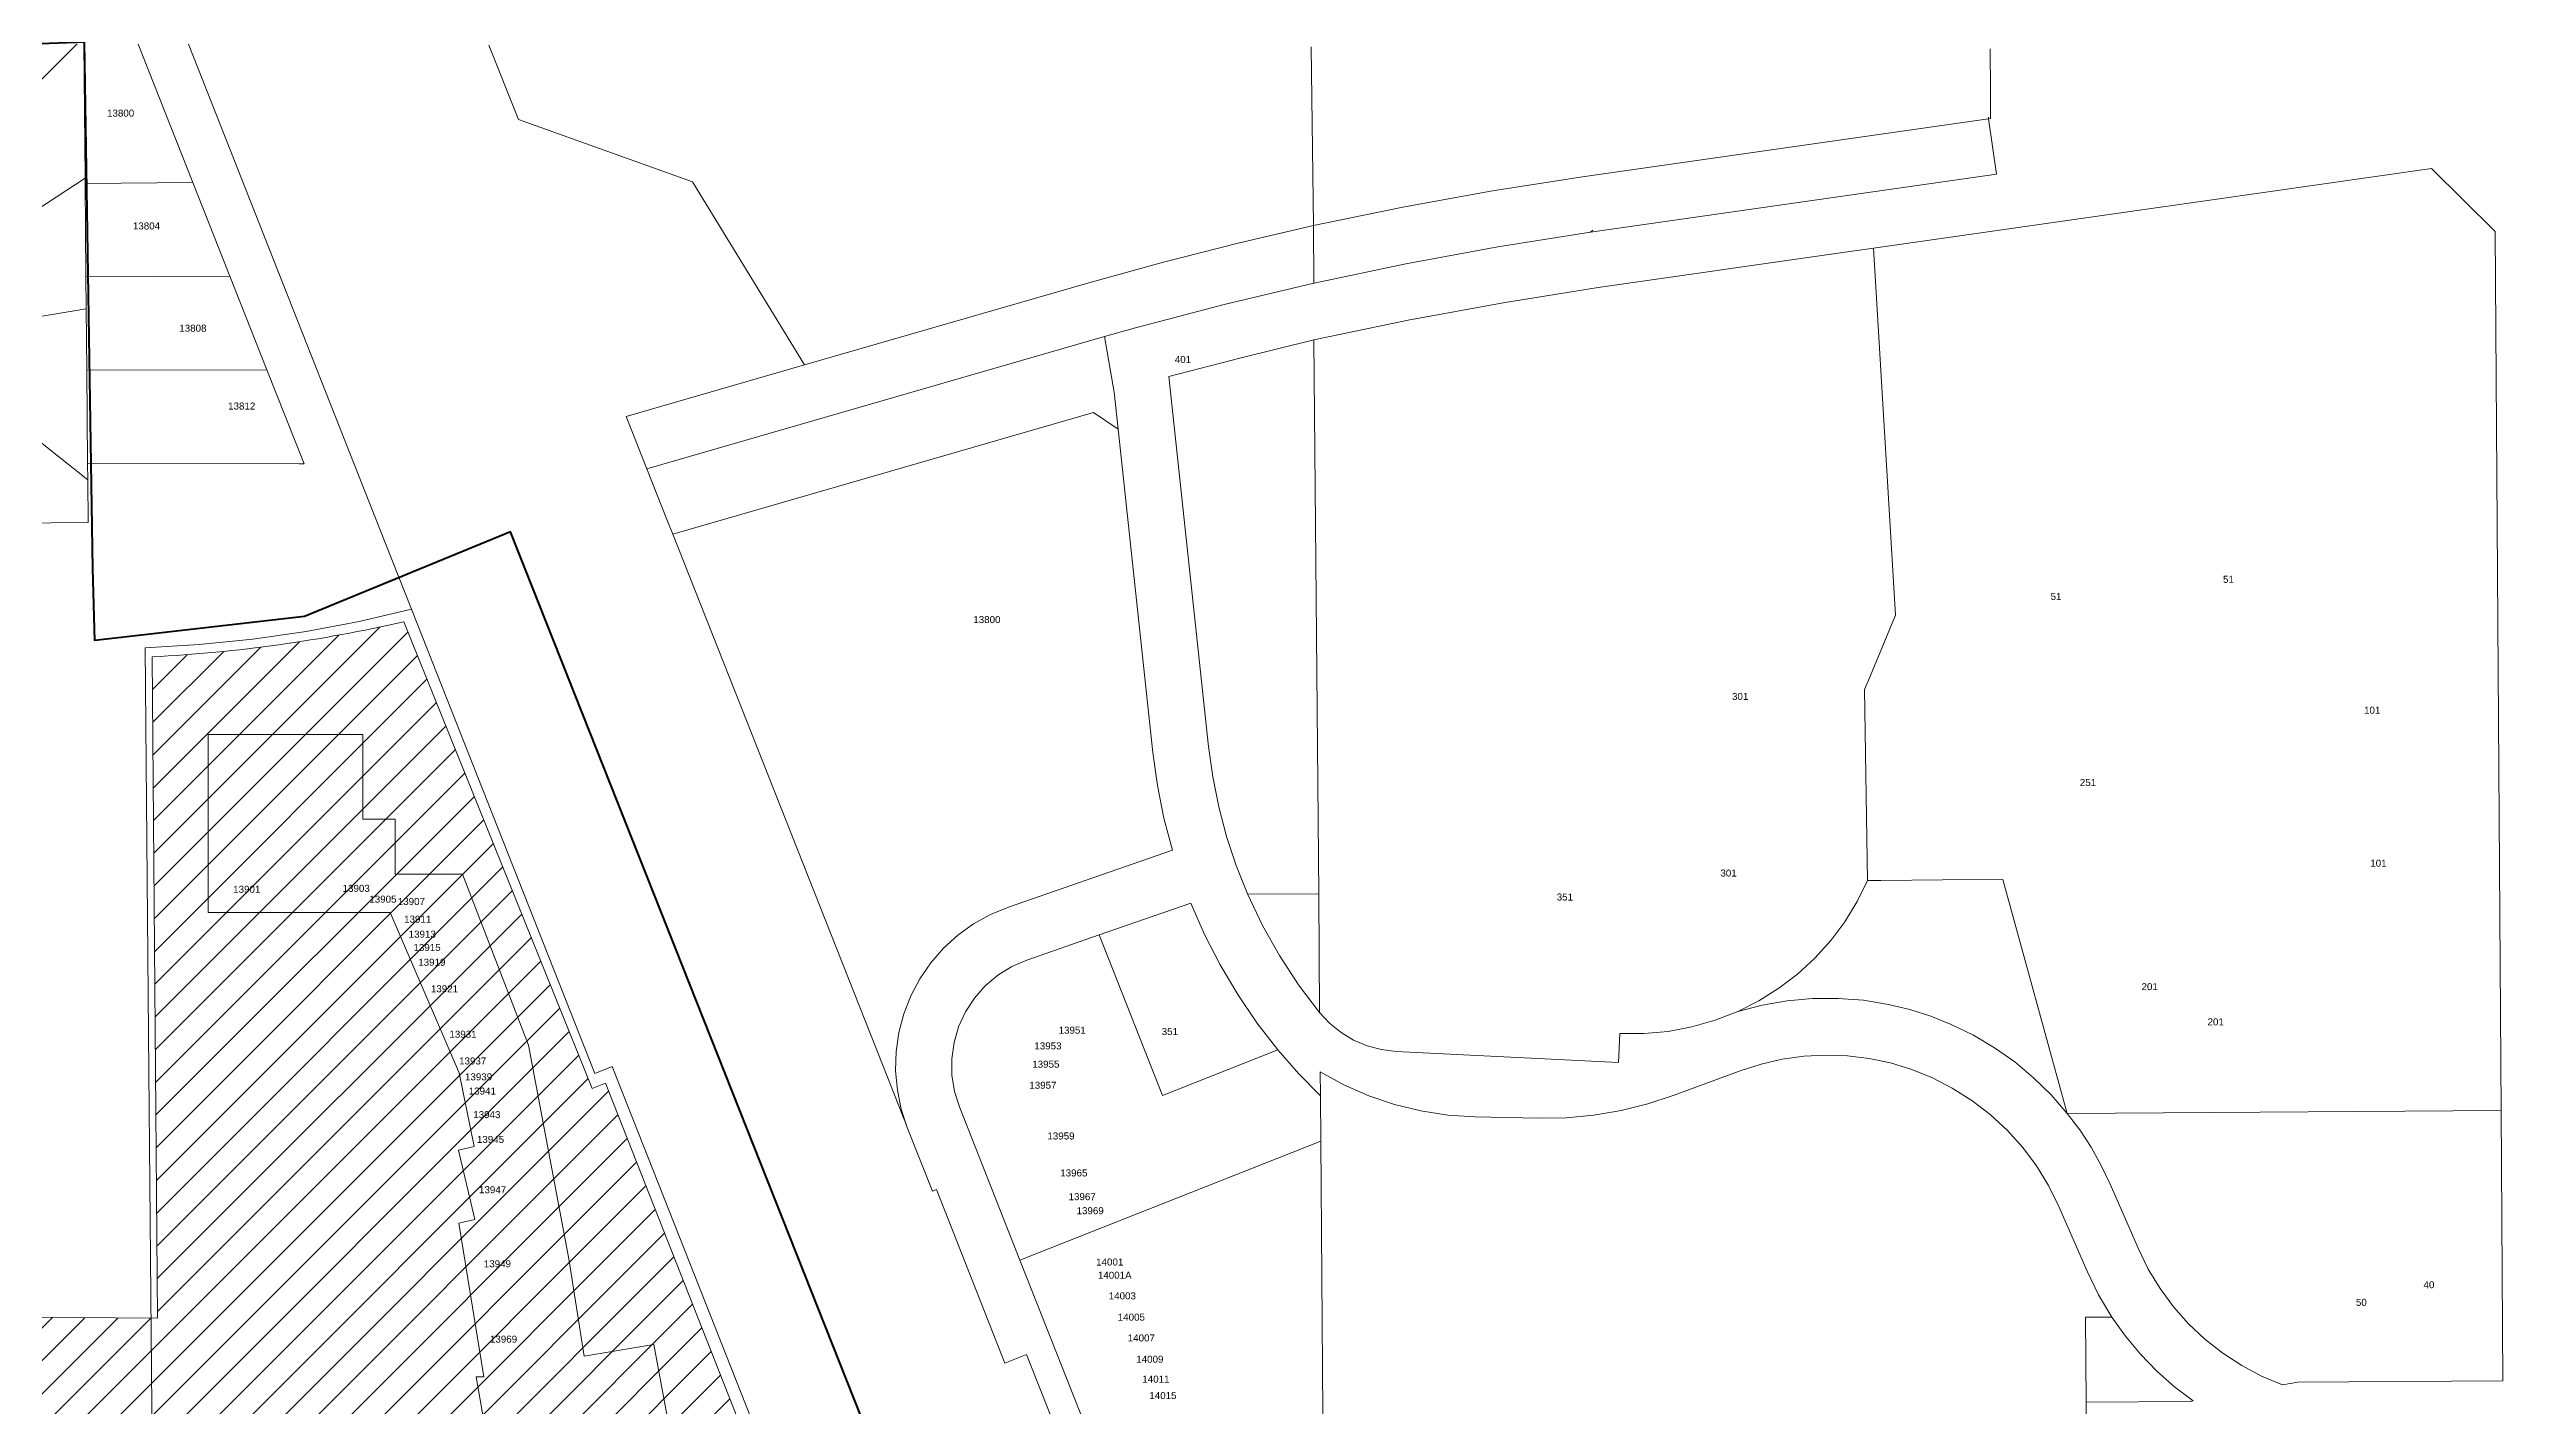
# Model space of a CAD drawing. Header units: feet. Extents: x 865220 to 5618803, y -2240498 to 1935234.
# Drawn here: x 2809603 to 2812233, y 966720 to 968175 of the extents above; entities that cross this region are included whole.
import ezdxf
from ezdxf.enums import TextEntityAlignment as Align

# ---------------------------------------------------------------- set-up
doc = ezdxf.new("R2010")
doc.units = ezdxf.units.FT
doc.header["$LTSCALE"] = 0.015
doc.header["$MEASUREMENT"] = 0
for name, color, linetype in [('ADDRESS', 7, 'Continuous'), ('Dakota County Addresses', 7, 'Continuous'), ('Dakota County Parcels', 7, 'Continuous'), ('NOTES', 7, 'Continuous')]:
    doc.layers.add(name, color=color, linetype=linetype)
doc.layers.add('WORK BOUNDARY', color=110, linetype='Continuous', lineweight=40)
doc.styles.add('Dimensions 100', font='arial.ttf')

# ---------------------------------------------------------------- blocks, each defined once
blk = doc.blocks.new('ACMAP_ANN_TEMPLATE_Dakota County Addresses')
at = {"layer": 'Dakota County Addresses', "style": 'Dimensions 100'}
blk.add_attdef('DakotaCountyAddress', text='', height=50, dxfattribs=at).set_placement((0, 0), align=Align.CENTER)

msp = doc.modelspace()

# ---------------------------------------------------------------- hatches: boundary and pattern name
at = {"layer": 'NOTES', "lineweight": 5, "ltscale": 100}
h = msp.add_hatch(dxfattribs=at)
h.set_pattern_fill('ANSI31', color=5, scale=200)
h.set_pattern_definition([(45, (0, 0), (-17.67766952966369, 17.67766952966369), [])])
edge = h.paths.add_edge_path()
edge.add_line((2808585.749542497, 966658.3555373785), (2808679.449634509, 966570.9662728074))
edge.add_line((2808679.449634509, 966570.9662728074), (2808784.857523654, 966570.9662728074))
edge.add_line((2808784.857523654, 966570.9662728074), (2808920.712150764, 966667.7198142961))
edge.add_line((2808920.712150764, 966667.7198142961), (2808911.342680349, 966688.0064176193))
edge.add_line((2808911.342680349, 966688.0064176193), (2809026.12003991, 966839.3795811313))
edge.add_line((2809026.12003991, 966839.3795811313), (2809145.105309992, 966908.2000918139))
edge.add_line((2809145.105309992, 966908.2000918139), (2809580.793766121, 966912.1018738628))
edge.add_line((2809580.793766121, 966912.1018738628), (2809575.357425896, 967518.2310643683))
edge.add_line((2809575.357425896, 967518.2310643683), (2809295.049163748, 967522.1328464171))
edge.add_line((2809295.049163748, 967522.1328464171), (2809042.07346251, 967556.4632017848))
edge.add_arc((2808991.39515108, 966235.6022829843), 1321.832764786771, 87.80277410390646, 104.0006846224638)
edge.add_line((2808671.599537674, 967518.1671443891), (2808403.004460508, 967446.3823446825))
edge.add_line((2808403.004460508, 967446.3823446825), (2808407.648786845, 966964.5881665882))
edge.add_line((2808407.648786845, 966964.5881665882), (2808623.944008156, 966965.1288230771))
edge.add_line((2808623.944008156, 966965.1288230771), (2808630.975151855, 966738.8520975511))
edge.add_line((2808630.975151855, 966738.8520975511), (2808608.330020079, 966689.694970397))
edge.add_line((2808608.330020079, 966689.694970397), (2808585.749542497, 966658.3555373785))
edge = h.paths.add_edge_path()
edge.add_line((2808567.775676305, 966371.8901616626), (2808568.955615363, 966038.5820946975))
edge.add_line((2808568.955615363, 966038.5820946975), (2808782.276743706, 966038.5820946975))
edge.add_line((2808782.276743706, 966038.5820946975), (2809009.740977193, 965920.8068701273))
edge.add_arc((2809084.840135579, 966597.9447174174), 681.2896211032133, 263.671374712567, 306.6769033224881)
edge.add_arc((2809559.504230457, 965978.9412968063), 99.28548902990816, 82.81943416599438, 133.0126060106107, ccw=False)
edge.add_line((2809571.914590016, 966077.4481052386), (2809729.525353723, 966057.2893418737))
edge.add_line((2809729.525353723, 966057.2893418737), (2809731.804414094, 965834.8025384338))
edge.add_line((2809731.804414094, 965834.8025384338), (2810136.340323963, 965829.5717534886))
edge.add_line((2810136.340323963, 965829.5717534886), (2810457.062845796, 965805.2022615096))
edge.add_line((2810457.062845796, 965805.2022615096), (2810531.700726, 965807.4154907812))
edge.add_line((2810531.700726, 965807.4154907812), (2810491.814475574, 966235.3890465891))
edge.add_arc((2809026.521784512, 965994.5065961578), 1484.960277383247, 9.33547129354103, 22.10315480643904)
edge.add_line((2810402.349233331, 966553.2604386348), (2810199.739149948, 967067.352849432))
edge.add_line((2810199.739149948, 967067.352849432), (2810185.698413947, 967061.4455780431))
edge.add_line((2810185.698413947, 967061.4455780431), (2809983.864180904, 967561.7818767007))
edge.add_arc((2809631.238872982, 969102.5163701988), 1580.571854501548, 273.00626735926556, 282.8911662963899, ccw=False)
edge.add_line((2809714.132267478, 967524.1196924301), (2809719.789509535, 966815.3989356908))
edge.add_line((2809719.789509535, 966815.3989356908), (2809038.24808931, 966820.5977606464))
edge.add_line((2809038.24808931, 966820.5977606464), (2808936.773330356, 966687.9078743185))
edge.add_line((2808936.773330356, 966687.9078743185), (2808953.136229525, 966664.121652147))
edge.add_line((2808953.136229525, 966664.121652147), (2808567.775676305, 966371.8901616626))
h.paths.add_polyline_path([(2808410.39120228, 966316.1253066829), (2808546.876207792, 966314.5379605389), (2808549.257637305, 966391.460328555), (2808764.308265363, 966550.0591130217), (2808657.181652203, 966550.8527860942), (2808553.228482444, 966658.6991072653), (2808586.616986279, 966697.8687377067), (2808609.628491827, 966739.1051141347), (2808608.836477939, 966874.7086861704), (2808407.277025224, 966873.9150130979)])
edge = h.paths.add_edge_path()
edge.add_line((2809727.52107368, 965824.0719719657), (2810138.646323583, 965815.6292080774))
edge.add_line((2810138.646323583, 965815.6292080774), (2810540.617617053, 965793.1187221531))
edge.add_arc((2809798.096801124, 965733.8114560348), 744.8855710117555, -11.257252958365825, 4.566683305065283, ccw=False)
edge.add_line((2810528.651203139, 965588.3990095325), (2810520.203055001, 965532.120131389))
edge.add_arc((2809474.874432791, 961792.4959499899), 3882.975784951169, 74.38284900860543, 81.42009118477519)
edge.add_line((2810054.170230048, 965632.0164051766), (2809934.489927371, 965637.6440266578))
edge.add_line((2809934.489927371, 965637.6440266578), (2809816.221241283, 965639.7560492961))
edge.add_arc((2809802.020648105, 965705.7405417949), 67.4952598108616, 178.0873182680331, 282.1454387234701, ccw=False)
edge.add_line((2809734.562993078, 965707.9932901703), (2809727.52107368, 965824.0719719657))
edge = h.paths.add_edge_path()
edge.add_line((2809233.929398135, 965909.1468006314), (2809238.201962851, 965652.7637650149))
edge.add_line((2809238.201962851, 965652.7637650149), (2809596.75257657, 965650.2016391915))
edge.add_line((2809596.75257657, 965650.2016391915), (2809591.65028302, 966058.7381947299))
edge.add_line((2809591.65028302, 966058.7381947299), (2809561.311302046, 966060.4453908347))
edge.add_arc((2809560.75206829, 966002.9351852702), 57.51292451675935, 89.44286890032801, 134.1272249415047)
edge.add_arc((2809109.134502949, 966546.0845311029), 649.0481017325648, 281.0855059238174, 309.3546993538018, ccw=False)
edge = h.paths.add_edge_path()
edge.add_line((2808365.246410666, 966005.5434555712), (2808715.020217423, 966005.484862257))
edge.add_arc((2808711.740217836, 965766.0649598278), 239.4423690087203, 68.11422578491818, 89.2151096236596, ccw=False)
edge.add_line((2808800.99413314, 965988.2504379295), (2808929.672144613, 965920.2289269844))
edge.add_arc((2809101.980455216, 966504.6466409494), 609.2899295895605, 253.5725015643616, 281.1286932091126)
edge.add_line((2809219.581554709, 965906.8137213995), (2809219.269059433, 965655.5549374295))
edge.add_line((2809219.269059433, 965655.5549374295), (2808239.391632372, 965656.0316739392))
edge.add_arc((2808797.101281091, 965620.7690085917), 558.8233243532593, 151.3513435713768, 176.3821389866339, ccw=False)
edge.add_arc((2807720.283415867, 966255.6352696265), 691.7536990270547, 327.9636688033466, 338.8056251838435)
edge = h.paths.add_edge_path()
edge.add_line((2807282.676570647, 966470.3349192615), (2807281.857617511, 966007.5516082437))
edge.add_line((2807281.857617511, 966007.5516082437), (2807784.522431745, 966010.6064505714))
edge.add_line((2807784.522431745, 966010.6064505714), (2808138.746602254, 965858.0188074594))
edge.add_arc((2808724.966851274, 965664.5715110418), 617.3135644478199, 146.7012627024384, 161.7375847559311, ccw=False)
edge.add_arc((2807713.800493167, 966255.3256209347), 555.565662213103, 333.0434293461774, 357.7378891236801)
edge.add_line((2808268.933211608, 966233.3968739116), (2808258.211390948, 967401.1243362448))
edge.add_line((2808258.211390948, 967401.1243362448), (2808054.938602067, 967355.2564246745))
edge.add_arc((2808218.314991936, 966862.8097023863), 518.8406490040466, 108.3540171722634, 149.6971811913766)
edge.add_line((2807770.363163054, 967124.60118059), (2807599.002607224, 966763.7089793703))
edge.add_arc((2806967.39212114, 967127.5093487804), 728.8912915616012, 295.629718555754, 330.0585527066319, ccw=False)
edge = h.paths.add_edge_path()
edge.add_line((2807082.625715814, 965634.1976744586), (2808099.285991944, 965629.8111659025))
edge.add_arc((2808764.439138536, 965625.3389567552), 665.1681810463228, 160.8598404453119, 179.6147731549666, ccw=False)
edge.add_line((2808136.041901766, 965843.4343989261), (2807779.069927972, 965989.622054145))
edge.add_line((2807779.069927972, 965989.622054145), (2807301.054525557, 965990.410400552))
edge.add_line((2807301.054525557, 965990.410400552), (2807252.967968073, 965983.4351328479))
edge.add_line((2807252.967968073, 965983.4351328479), (2807052.599230116, 965919.1635940017))
edge.add_arc((2806214.662364474, 965686.8063984793), 869.5562414890323, -3.4685505161942842, 15.49852288563028, ccw=False)
edge = h.paths.add_edge_path()
edge.add_line((2805799.881100421, 966123.7528033319), (2805804.288361377, 965664.4371511729))
edge.add_arc((2805867.205669968, 965669.7101249056), 63.13788064513347, 184.7906494036504, 276.3513670431335)
edge.add_line((2805874.190321802, 965606.9597734234), (2806982.330895918, 965630.7619755894))
edge.add_arc((2805918.207327478, 965635.823164816), 1064.13560439709, 359.7274916146946, 377.8695941349419)
edge.add_line((2806931.006240838, 965962.3548564527), (2807216.982520742, 966057.2254218946))
edge.add_line((2807216.982520742, 966057.2254218946), (2807258.571331635, 966062.5307801485))
edge.add_line((2807258.571331635, 966062.5307801485), (2807263.894527018, 966459.0477163095))
edge.add_arc((2807017.917550738, 967009.7808091906), 603.167980295506, 266.4576355818979, 294.067236832162, ccw=False)
edge.add_arc((2807039.711260682, 965178.2429913284), 1230.939978265244, 92.75014806472348, 102.2324449006382)
edge.add_line((2806778.9018594, 966381.2357952532), (2806388.352807035, 966298.0892192859))
edge.add_arc((2807358.099533773, 962690.2172416956), 3735.926782031435, 105.0447429382237, 110.6642991461357)
edge.add_arc((2805548.245201843, 967591.2370180669), 1488.902463544802, 279.73012644545014, 289.27440977584695, ccw=False)
h.paths.add_polyline_path([(2805252.146924467, 966609.1291635802), (2805648.676489863, 966621.8785360509), (2805652.41565747, 966179.0888617856), (2805630.034530323, 966177.1153324351), (2805633.956884816, 965749.059213321), (2805605.492875495, 965604.8743841101), (2805073.512771707, 965590.162135619), (2805061.734932529, 966120.7991676375), (2805252.130760919, 966145.549516158)])
h.paths.add_polyline_path([(2804003.405027763, 966097.0449054556), (2804010.910302224, 965573.6121877327), (2805044.984108191, 965588.6094127966), (2805037.478833729, 966121.0415308906)])

# ---------------------------------------------------------------- linework, layer by layer
at = {"layer": 'ADDRESS', "lineweight": 5, "ltscale": 50, "flags": 128}
msp.add_lwpolyline([(2810146.895125227, 966260.2332531187), (2810061.349958191, 966752.6087323648), (2810069.353419894, 966752.6087323648), (2810042.485576179, 966917.2125795223), (2810059.900976282, 966921.0589129494), (2810042.189151671, 966995.5948596341), (2810059.227116842, 966999.4053525971), (2810043.076584048, 967078.1900233724), (2809968.91890508, 967250.1305764124), (2809906.170807933, 967250.1305764124), (2809774.418399499, 967250.1305764124), (2809774.028076545, 967250.6025844618), (2809774.028076545, 967441.0812373562), (2809939.810386671, 967441.0812373562), (2809939.810386671, 967350.2786073723), (2809974.407361334, 967350.2786073723), (2809974.407361334, 967291.18419876), (2810046.488227603, 967291.18419876), (2810117.125635401, 967108.1371746741), (2810160.434912981, 966878.8779450994), (2810176.918693203, 966774.6962328326), (2810251.610304513, 966787.1450921646), (2810279.356374875, 966637.0509310167)], dxfattribs=at)
at = {"layer": 'Dakota County Parcels', "lineweight": 5}
for p, q in [((2809529.866487664, 968078.2554011655), (2809633.734180169, 968181.0017411944)), ((2809642.046090526, 968037.1438065183), (2809640.802624703, 968180.9832277533)), ((2809698.936859219, 968180.835982905), (2809757.566392806, 968032.5207748723)), ((2809752.754195189, 968180.689952438), (2809930.608212052, 967730.7710250963)), ((2810074.868997769, 968179.8460593421), (2810106.483914266, 968099.8778493155)), ((2810958.631537174, 967986.356673525), (2810956.254393403, 968177.8099796858)), ((2810106.483914266, 968099.8778493155), (2810292.99054571, 968033.3442960617)), ((2811255.350576283, 967979.2420876373), (2811690.699771218, 968041.4814891752)), ((2812156.70094184, 968047.4995234099), (2812225.108164088, 967980.0042835113)), ((2809481.380927484, 967931.8404067468), (2809642.046090526, 968037.1438065183)), ((2809642.096275581, 968031.4746353787), (2809642.046090526, 968037.1438065183)), ((2809642.096275581, 968031.4746353787), (2809757.566392806, 968032.5207748723)), ((2809642.981190804, 967931.4892532167), (2809642.096275581, 968031.4746353787)), ((2809757.566392806, 968032.5207748723), (2809797.232294946, 967932.17768838)), ((2810292.99054571, 968033.3442960617), (2810413.265538014, 967836.9210234892)), ((2810958.843097138, 967924.5324073147), (2810958.631537174, 967986.356673525)), ((2811255.350576283, 967979.2420876373), (2811258.132194839, 967981.2974899646)), ((2811582.501097234, 967568.8835920629), (2811558.636811589, 967961.9977106203)), ((2812231.434364252, 967037.8961867478), (2812225.108164088, 967980.0042835113)), ((2809642.981190804, 967931.4892532167), (2809797.232294946, 967932.17768838)), ((2809643.285091825, 967897.1642728534), (2809642.981190804, 967931.4892532167)), ((2809797.232294946, 967932.17768838), (2809836.898188965, 967831.8354033318)), ((2810413.265538014, 967836.9210234892), (2810718.013286335, 967925.047622246)), ((2809512.93514123, 967875.4352439505), (2809643.285091825, 967897.1642728534)), ((2809643.866505962, 967831.5038761881), (2809643.285091825, 967897.1642728534)), ((2810244.238803586, 967725.5901919317), (2810734.682860692, 967867.4164483224)), ((2810745.063092905, 967807.9663849298), (2810734.682860692, 967867.4164483224)), ((2810964.18673226, 967269.8049050507), (2810958.92706511, 967863.784997483)), ((2809500.735395872, 967828.2559741337), (2809644.909294812, 967713.7311026987)), ((2809643.866505962, 967831.5038761881), (2809836.898188965, 967831.8354033318)), ((2809644.751612769, 967731.5194991578), (2809643.866505962, 967831.5038761881)), ((2809836.898188965, 967831.8354033318), (2809876.79352105, 967730.9121796687)), ((2810222.081883301, 967781.6347594087), (2810413.265538014, 967836.9210234892)), ((2810745.063092905, 967807.9663849298), (2810749.333290484, 967768.1992521596)), ((2810803.626715279, 967824.4934130248), (2810846.186702531, 967428.1371146154)), ((2810271.93494326, 967655.5341894415), (2810722.897978885, 967785.9436020341)), ((2810749.333290484, 967768.1992521596), (2810722.897978885, 967785.9436020341)), ((2810749.333290484, 967768.1992521596), (2810786.536555892, 967421.7319739771)), ((2809644.751612769, 967731.5194991578), (2809871.380193972, 967730.9263288018)), ((2809644.909294812, 967713.7311026987), (2809644.751612769, 967731.5194991578)), ((2809871.380193972, 967730.9263288018), (2809876.79352105, 967730.9121796687)), ((2809930.608212052, 967730.7710250963), (2809941.847284446, 967701.8338632819)), ((2809645.313968867, 967667.947794189), (2809644.909294812, 967713.7311026987)), ((2809991.927335461, 967575.0631433998), (2810188.433061615, 967077.6384045866)), ((2811552.546618297, 967284.4537836884), (2811549.287931521, 967489.2617313352)), ((2810631.647444631, 967255.837283646), (2810807.331146582, 967316.8611775127)), ((2811697.527989401, 967285.4275630985), (2811766.495119556, 967034.7741750118)), ((2810728.794222917, 967226.0714706678), (2810827.015933937, 967260.1890188467)), ((2810887.943677692, 967270.0047913056), (2810964.18673226, 967269.8049050507)), ((2810965.19008885, 967143.0723625172), (2810964.18673226, 967269.8049050507)), ((2810651.332735166, 967199.1649304118), (2810728.794222917, 967226.0714706678)), ((2810728.794222917, 967226.0714706678), (2810796.790994272, 967054.0742910851)), ((2811285.565264774, 967089.4202816125), (2811287.106977674, 967120.379027528)), ((2810796.790994272, 967054.0742910851), (2810920.479299728, 967102.9738369819)), ((2811047.086176876, 967101.2940369633), (2811285.565264774, 967089.4202816125)), ((2810188.433061615, 967077.6384045866), (2810207.032302927, 967084.9853423063)), ((2810207.032302927, 967084.9853423063), (2810394.394170884, 966610.7078304414)), ((2810966.057226592, 967053.5017939818), (2810965.691308597, 967079.4319583562)), ((2811345.187956491, 967054.2464968574), (2811416.049911366, 967080.5084098738)), ((2810514.786258747, 967041.2554882553), (2810515.932714831, 967038.3556812343)), ((2810515.932714831, 967038.3556812343), (2810517.081419916, 967035.4499934476)), ((2810579.118822536, 967041.7076020141), (2810644.013515811, 966877.5590317522)), ((2810966.434699706, 967005.025758588), (2810966.057226592, 967053.5017939818)), ((2810517.081419916, 967035.4499934476), (2810518.232065668, 967032.5394222375)), ((2810518.232065668, 967032.5394222375), (2810519.384342959, 967029.6250649441)), ((2810519.384342959, 967029.6250649441), (2810520.537745987, 967026.7076172654)), ((2810520.537745987, 967026.7076172654), (2810521.691966464, 967023.7880765919)), ((2810521.691966464, 967023.7880765919), (2810523.314044958, 967019.6851323519)), ((2810523.314044958, 967019.6851323519), (2810550.225304136, 966951.6127081525)), ((2811131.610329855, 967031.1554309104), (2811199.698043409, 967029.7266619962)), ((2811766.495119556, 967034.7741750118), (2812231.434364252, 967037.8961867478)), ((2812233.378564807, 966748.3913040694), (2812231.434364252, 967037.8961867478)), ((2810644.013515811, 966877.5590317522), (2810966.434699706, 967005.025758588)), ((2810967.559055313, 966859.8924661253), (2810966.434699706, 967005.025758588)), ((2810550.225304136, 966951.6127081525), (2810554.410168391, 966953.2675689955)), ((2810554.410168391, 966953.2675689955), (2810627.935362703, 966767.2946235251)), ((2811757.375779139, 966935.1766610641), (2811787.663475742, 966865.6449602966)), ((2811812.377635241, 966959.135266443), (2811842.665430414, 966889.6036658895)), ((2810644.013515811, 966877.5590317522), (2810797.84902953, 966488.430110154)), ((2810967.559055313, 966859.8924661253), (2810970.990231682, 966420.1482121509)), ((2811785.976431902, 966816.3505293217), (2811814.203003179, 966816.540051033)), ((2811786.559686513, 966725.4747878287), (2811785.976431902, 966816.3505293217)), ((2810627.935362703, 966767.2946235251), (2810651.181855614, 966776.4852714364)), ((2810651.181855614, 966776.4852714364), (2810724.705044678, 966590.5123139408)), ((2811786.559686513, 966725.4747878287), (2811898.552477592, 966726.144144715)), ((2811786.757173975, 966695.4786368993), (2811786.559686513, 966725.4747878287)), ((2811901.545438096, 966726.6852225189), (2811898.552477592, 966726.144144715)), ((2812013.407146442, 966746.9143643056), (2811997.159083617, 966743.9760662515)), ((2812233.378564807, 966748.3913040694), (2812013.407146442, 966746.9143643056))]:
    msp.add_line(p, q, dxfattribs=at)
for points in [[(2811684.29145251, 968101.1689643424), (2811684.119044321, 968130.8173826237), (2811683.857009648, 968175.8789391716)], [(2811246.859773723, 968038.631026366), (2811682.15770648, 968100.8639011506), (2811684.29145251, 968101.1689643424)], [(2811690.699771218, 968041.4814891752), (2811682.15770648, 968100.8639011506), (2811681.899470004, 968102.6590630275)], [(2811246.859773723, 968038.631026366), (2811150.365963533, 968023.5643643003), (2811054.27062137, 968006.1360863384), (2810958.631537174, 967986.356673525)], [(2811558.636811589, 967961.9977106203), (2811591.409379174, 967966.6833071385), (2812156.70094184, 968047.4995234099)], [(2810958.631537174, 967986.356673525), (2810878.010029309, 967967.5744486947), (2810797.792594708, 967947.1352060449), (2810718.013286335, 967925.047622246)], [(2810958.843097138, 967924.5324073147), (2810959.19254708, 967924.6101476711), (2811057.455600299, 967945.2389085304), (2811156.194715954, 967963.4532026213), (2811255.350576283, 967979.2420876373)], [(2811263.8363919, 967919.8516079609), (2811525.864342386, 967957.3123147239), (2811558.636811589, 967961.9977106203)], [(2810734.682860692, 967867.4164483224), (2810767.845927324, 967876.7733512793), (2810863.039890486, 967901.8711163227), (2810958.843097138, 967924.5324073147)], [(2811263.8363919, 967919.8516079609), (2811161.757355615, 967903.6255476896), (2811060.101051218, 967884.9330252793), (2810958.92706511, 967863.784997483)], [(2810958.92706511, 967863.784997483), (2810881.159850535, 967844.6018050325), (2810803.626715279, 967824.4934130248)], [(2810222.081883301, 967781.6347594087), (2810244.238803586, 967725.5901919317), (2810266.395726337, 967669.5452749741)], [(2809941.847284446, 967701.8338632819), (2809964.076028088, 967645.5648642678), (2809991.927335461, 967575.0631433998)], [(2810266.395726337, 967669.5452749741), (2810271.93494326, 967655.5341894415), (2810514.786258747, 967041.2554882553)], [(2809466.340094198, 967666.3698602852), (2809508.077650791, 967666.7379446749), (2809526.275345363, 967666.8982732829), (2809645.313968867, 967667.947794189)], [(2809706.559662998, 967533.7307496492), (2809764.225539298, 967537.2018984605), (2809821.695648589, 967543.0831149605), (2809878.869309753, 967551.364095961), (2809935.646361026, 967562.0303341125), (2809991.927335461, 967575.0631433998)], [(2811549.287931521, 967489.2617313352), (2811553.643709439, 967499.7038347584), (2811582.501097234, 967568.8835920629)], [(2809722.472659082, 965732.0390194443), (2809718.78057956, 966150.0609399166), (2809718.334417393, 966200.5746710051), (2809711.275652595, 966999.778850646), (2809710.569708669, 967079.7070388098), (2809706.559662998, 967533.7307496492)], [(2810786.536555892, 967421.7319739771), (2810791.399859073, 967386.3860452932), (2810798.339443445, 967351.3884947349), (2810807.331146582, 967316.8611775127)], [(2810846.186702531, 967428.1371146154), (2810850.688590342, 967395.617445362), (2810857.142188054, 967363.4282088627), (2810865.524033395, 967331.6864299898), (2810875.803653902, 967300.5075068485), (2810887.943677692, 967270.0047913056)], [(2811413.276732234, 967144.1044266161), (2811435.837710491, 967155.4928554085), (2811457.257821344, 967168.9045258511), (2811477.356127894, 967184.2261488114), (2811495.962858586, 967201.3283016805), (2811512.920841294, 967220.0665216346), (2811528.08683095, 967240.2825258349), (2811541.332719548, 967261.8055485908), (2811552.546618297, 967284.4537836884)], [(2811552.546618297, 967284.4537836884), (2811566.704798736, 967284.5489203755), (2811632.792307137, 967284.992791516), (2811697.527989401, 967285.4275630985)], [(2810631.647444631, 967255.837283646), (2810612.497581294, 967247.92145021), (2810594.38441492, 967237.8571128112), (2810577.548010591, 967225.7776603897), (2810562.21151165, 967211.8431894567), (2810548.578182271, 967196.2383822587), (2810536.828713448, 967179.1700590488), (2810527.118828185, 967160.864436948), (2810519.577217617, 967141.5641317826), (2810514.303835389, 967121.5249425259), (2810511.368572886, 967101.0124610227), (2810510.810332951, 967080.2985519667), (2810512.63651425, 967059.6577496913), (2810516.822913246, 967039.3636195783), (2810523.314044958, 967019.6851323519)], [(2810827.015933937, 967260.1890188467), (2810841.81442462, 967226.5883295399), (2810858.625603094, 967193.9480797064), (2810877.387445686, 967162.3886931587), (2810898.03073188, 967132.026606017), (2810920.479299728, 967102.9738369819)], [(2810887.943677692, 967270.0047913056), (2810903.943331246, 967236.3585059543), (2810922.20984941, 967203.8870457385), (2810942.657445308, 967172.7429095109), (2810965.19008885, 967143.0723625172)], [(2810651.332735166, 967199.1649304118), (2810635.195242779, 967192.1956747558), (2810620.249109028, 967182.9435252745), (2810606.815079482, 967171.607034066), (2810595.181449778, 967158.4294833925), (2810585.597878797, 967143.6936648835), (2810578.270030931, 967127.7158107061), (2810573.35516254, 967110.8388072674), (2810570.958747164, 967093.424836782), (2810571.132212107, 967075.8476048496), (2810573.871834766, 967058.4843206455), (2810579.118822536, 967041.7076020141)], [(2811287.106977674, 967120.379027528), (2811313.012359649, 967120.3141060856), (2811338.809020532, 967122.6858812768), (2811364.268270207, 967127.4733270567), (2811389.164409743, 967134.6340022024), (2811413.276732234, 967144.1044266161)], [(2811766.495119556, 967034.7741750118), (2811749.188787072, 967054.6705645409), (2811730.348996766, 967073.1215202447), (2811710.096062352, 967090.0092115228), (2811688.559322101, 967105.2257910643), (2811665.876312851, 967118.6740834687), (2811642.191891701, 967130.2682059121), (2811620.25090851, 967139.0181233522), (2811597.740190056, 967146.1760109749), (2811574.775086526, 967151.7051900711), (2811547.903779953, 967156.0201320064), (2811520.76829043, 967158.1060491179), (2811493.553200864, 967157.948752423), (2811466.443635636, 967155.5493119073), (2811439.6240013, 967150.9240492072), (2811413.276732234, 967144.1044266161)], [(2810965.19008885, 967143.0723625172), (2810975.889808453, 967131.4734909881), (2810988.119254267, 967121.5006040272), (2811001.633663925, 967113.3533007924), (2811016.162557572, 967107.1946428877), (2811031.415151286, 967103.1478907999), (2811047.086176876, 967101.2940369633)], [(2810920.479299728, 967102.9738369819), (2810942.588452792, 967077.6115152587), (2810966.057226592, 967053.5017939818)], [(2811416.049911366, 967080.5084098738), (2811438.282183985, 967087.668125463), (2811461.050056595, 967092.8795984846), (2811484.18314574, 967096.1038288784), (2811507.50833487, 967097.3166881029), (2811530.851069852, 967096.5090997119), (2811554.036665248, 967093.6871072885), (2811576.89161157, 967088.871829239), (2811599.78534106, 967081.9090767961), (2811621.972667044, 967072.9466365252), (2811643.279309513, 967062.0549078074), (2811664.247862792, 967048.8262688194), (2811683.914564378, 967033.7299791772), (2811702.113585323, 967016.8933302846), (2811718.69147209, 966998.4582882386), (2811733.508440512, 966978.5802966964), (2811746.439554425, 966957.4269662362), (2811757.375779139, 966935.1766610641)], [(2811131.610329855, 967031.1554309104), (2811102.559446995, 967033.1056528438), (2811073.785424822, 967037.5568110247), (2811045.503157326, 967044.475662702), (2811017.923865936, 967053.8105356072), (2810991.253522012, 967065.4917138007), (2810965.691308597, 967079.4319583562)], [(2811345.187956491, 967054.2464968574), (2811316.993570377, 967044.987694395), (2811288.183500783, 967037.8723083299), (2811258.920447194, 967032.9405214761), (2811229.369667233, 967030.2201851655), (2811199.698043409, 967029.7266619962)], [(2811766.495119556, 967034.7741750118), (2811779.848171011, 967017.0648488898), (2811791.981835254, 966998.4987937335), (2811802.841332447, 966979.1598297071), (2811812.377635241, 966959.135266443)], [(2811842.665430414, 966889.6036658895), (2811853.332439369, 966867.840958101), (2811865.908101564, 966847.1225304205), (2811880.291077911, 966827.6153391127), (2811896.36546537, 966809.4765799169), (2811914.001730914, 966792.8524212439), (2811933.057755357, 966777.8768263583), (2811953.379978631, 966764.6704737742), (2811974.804637165, 966753.3397848618), (2811997.159083617, 966743.9760662515)], [(2811787.663475742, 966865.6449602966), (2811799.893274223, 966840.5304398772), (2811814.203003179, 966816.540051033)], [(2811814.203003179, 966816.540051033), (2811828.817314106, 966795.999530432), (2811844.957023702, 966776.6345920127), (2811862.52793786, 966758.558252861), (2811881.427509704, 966741.8760095586), (2811901.545438096, 966726.6852225189)]]:
    msp.add_lwpolyline(points, dxfattribs=at)
at = {"layer": 'NOTES', "color": 5, "lineweight": 5, "ltscale": 100, "flags": 128}
msp.add_lwpolyline([(2808567.775676305, 966371.8901616626), (2808568.955615363, 966038.5820946975), (2808782.276743706, 966038.5820946975), (2809009.740977193, 965920.8068701273, 0.1898809248568625), (2809491.775715392, 966051.5392070992, -0.2225791251748561), (2809571.914590016, 966077.4481052386), (2809729.525353723, 966057.2893418737), (2809731.804414094, 965834.8025384338), (2810136.340323963, 965829.5717534886), (2810457.062845796, 965805.2022615096), (2810531.700726, 965807.4154907812), (2810491.814475574, 966235.3890465891, 0.05576723288998271), (2810402.349233331, 966553.2604386348), (2810199.739149948, 967067.352849432), (2810185.698413947, 967061.4455780431), (2809983.864180904, 967561.7818767007, -0.04315777339267204), (2809714.132267478, 967524.1196924301), (2809719.789509535, 966815.3989356908), (2809038.24808931, 966820.5977606464), (2808936.773330356, 966687.9078743185), (2808953.136229525, 966664.121652147)], format="xyb", close=True, dxfattribs=at)
at = {"layer": 'WORK BOUNDARY', "ltscale": 50, "flags": 128}
msp.add_lwpolyline([(2804166.474979267, 965487.1087544512), (2805906.76915335, 965519.7647253859), (2806966.93143429, 965560.6690119829), (2809646.498270218, 965540.4085117064), (2810561.426670224, 965418.7995157193), (2810895.471527123, 965359.7504678059), (2810780.438392368, 965811.7520335789), (2810612.038477217, 966360.8322885323), (2810098.15796651, 967658.0715696111), (2809877.084346031, 967567.547071778), (2809652.40673519, 967541.6522666558), (2809650.5354325, 967618.4781212832), (2809641.352187821, 968182.8361579448), (2808970.039674946, 968157.4932847272), (2808539.328172647, 967891.8223963033), (2808448.206127808, 967596.3241879481), (2808366.094058883, 967565.8376160215), (2807960.731777274, 967457.9885890081), (2807836.844608498, 967383.1634875301), (2807678.494281859, 967581.9662927471)], dxfattribs=at)

# ---------------------------------------------------------------- block references
at = {"layer": 'Dakota County Addresses', "lineweight": 5, "xscale": 0.15, "yscale": 0.15, "zscale": 0.15}
for p, values in [((2809680.184112355, 968103.0916957234), {'DakotaCountyAddress': '13800'}), ((2809707.882884683, 967982.1622480911), {'DakotaCountyAddress': '13804'}), ((2809757.61533791, 967872.5857645732), {'DakotaCountyAddress': '13808'}), ((2810818.728805169, 967839.108921842), {'DakotaCountyAddress': '401'}), ((2809809.947777309, 967789.1773702514), {'DakotaCountyAddress': '13812'}), ((2811754.427068463, 967585.0743848917), {'DakotaCountyAddress': '51'}), ((2811939.218591521, 967603.4653807294), {'DakotaCountyAddress': '51'}), ((2810608.57729203, 967560.2923005533), {'DakotaCountyAddress': '13800'}), ((2811415.909498266, 967478.0060507741), {'DakotaCountyAddress': '301'}), ((2812093.300029428, 967463.179406916), {'DakotaCountyAddress': '101'}), ((2811788.677575893, 967385.7472069201), {'DakotaCountyAddress': '251'}), ((2812099.922149289, 967299.3154927616), {'DakotaCountyAddress': '101'}), ((2809815.3589282, 967271.2683076237), {'DakotaCountyAddress': '13901'}), ((2809932.650207799, 967272.2928529553), {'DakotaCountyAddress': '13903'}), ((2811403.463107008, 967288.7179359843), {'DakotaCountyAddress': '301'}), ((2809961.264653347, 967260.68894655), {'DakotaCountyAddress': '13905'}), ((2809991.814211481, 967258.2101355654), {'DakotaCountyAddress': '13907'}), ((2811228.020628938, 967262.9872885135), {'DakotaCountyAddress': '351'}), ((2809998.548412319, 967239.2770217855), {'DakotaCountyAddress': '13911'}), ((2810003.434864475, 967223.1845643793), {'DakotaCountyAddress': '13913'}), ((2810008.570476594, 967208.9162017305), {'DakotaCountyAddress': '13915'}), ((2810013.703385504, 967193.089888626), {'DakotaCountyAddress': '13919'}), ((2810027.276801408, 967164.6385302183), {'DakotaCountyAddress': '13921'}), ((2811854.815481962, 967166.910133363), {'DakotaCountyAddress': '201'}), ((2810047.098868714, 967115.924968147), {'DakotaCountyAddress': '13931'}), ((2810699.991046098, 967120.267940772), {'DakotaCountyAddress': '13951'}), ((2810804.650191076, 967118.8223426987), {'DakotaCountyAddress': '351'}), ((2811925.561581562, 967129.2217998106), {'DakotaCountyAddress': '201'}), ((2810057.505718672, 967087.2942816366), {'DakotaCountyAddress': '13937'}), ((2810671.766520665, 967083.795231377), {'DakotaCountyAddress': '13955'}), ((2810674.00320542, 967103.4230260451), {'DakotaCountyAddress': '13953'}), ((2810063.810213691, 967070.2780264367), {'DakotaCountyAddress': '13939'}), ((2810668.614223649, 967061.2617030863), {'DakotaCountyAddress': '13957'}), ((2810067.850868023, 967055.0560424973), {'DakotaCountyAddress': '13941'}), ((2810072.643450144, 967029.7449807834), {'DakotaCountyAddress': '13943'}), ((2810687.993117729, 967006.8903229993), {'DakotaCountyAddress': '13959'}), ((2810076.615545825, 967003.2204403777), {'DakotaCountyAddress': '13945'}), ((2810701.769480806, 966967.2692490977), {'DakotaCountyAddress': '13965'}), ((2810078.836768984, 966949.2987958465), {'DakotaCountyAddress': '13947'}), ((2810710.696520258, 966941.8473929625), {'DakotaCountyAddress': '13967'}), ((2810719.270743578, 966926.807988086), {'DakotaCountyAddress': '13969'}), ((2810083.964704221, 966869.93254123), {'DakotaCountyAddress': '13949'}), ((2810740.262207968, 966871.829743122), {'DakotaCountyAddress': '14001'}), ((2810745.609031481, 966857.647791547), {'DakotaCountyAddress': '14001A'}), ((2812154.109483679, 966847.446726178), {'DakotaCountyAddress': '40'}), ((2810753.733002094, 966835.5218066026), {'DakotaCountyAddress': '14003'}), ((2812081.649396849, 966828.5980541382), {'DakotaCountyAddress': '50'}), ((2810763.391100954, 966812.7141447004), {'DakotaCountyAddress': '14005'}), ((2810090.55213285, 966789.1566681762), {'DakotaCountyAddress': '13969'}), ((2810774.085027072, 966790.4403693315), {'DakotaCountyAddress': '14007'}), ((2810783.222218355, 966767.6263805267), {'DakotaCountyAddress': '14009'}), ((2810789.735267219, 966746.3434937608), {'DakotaCountyAddress': '14011'}), ((2810797.245859194, 966728.7199150522), {'DakotaCountyAddress': '14015'})]:
    msp.add_blockref('ACMAP_ANN_TEMPLATE_Dakota County Addresses', p, dxfattribs=at).add_auto_attribs(values)

doc.saveas('drawing.dxf')
